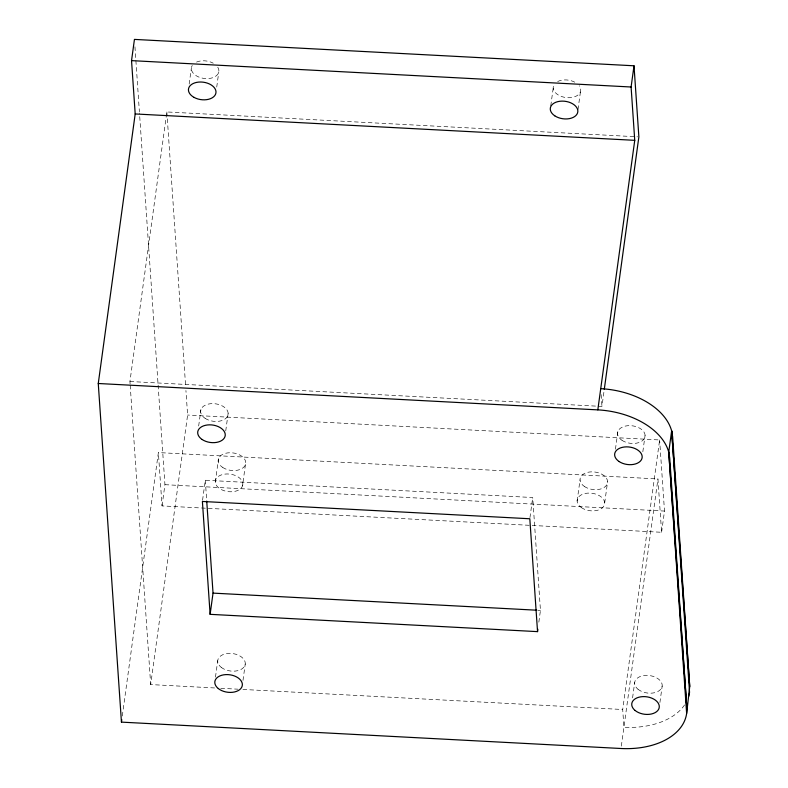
<?xml version="1.0" encoding="UTF-8"?>
<svg xmlns="http://www.w3.org/2000/svg" width="788" height="788" viewBox="0 0 788 788"><rect width="100%" height="100%" fill="white"/><g stroke="black" fill="none" stroke-linecap="round" stroke-linejoin="round"><path stroke-width="0.59" stroke-dasharray="3.94 2.96" d="M130.099 383.953L129.931 381.5L166.859 111.955L637.64 136.826M189.159 84.129L191.425 67.62M122.288 716.026L158.378 452.578L657.941 478.956L661.595 532.284L162.032 505.906L158.378 452.578M216.73 87.104L218.828 71.777M162.032 505.906L164.938 484.679L139.486 112.999M214.602 687.954L150.685 684.575L187.613 415.03L185.929 390.493M198.665 426.032L200.93 409.524M202.555 500.281L205.304 480.237L532.718 497.533L540.45 610.404L538.834 622.195M215.291 482.148L218.512 458.646M225.732 430.947L228.156 413.257M215.469 677.148L217.724 660.649M242.517 485.881A13.859 8.796 7.8 0 0 224.905 474.1A13.859 8.796 7.8 0 0 219.754 488.649A13.859 8.796 7.8 0 0 242.517 485.881L245.738 462.379M242.99 680.418L245.255 663.91M550.763 105.848L553.511 85.803A13.859 8.796 7.8 0 0 568.778 97.732A13.859 8.796 7.8 0 0 579.19 85.715M577.998 109.581L580.746 89.537M529.969 517.578L532.718 497.533M577.121 501.06L580.037 479.833M129.931 381.5L601.953 406.431L604.12 390.572M604.692 502.911L607.597 481.685M615.438 449.239L617.861 431.548M642.831 451.79L645.086 435.281M684.575 704.915A69.305 43.99 7.8 0 1 623.919 727.285L622.707 709.505L659.625 439.96L187.613 415.03M621.338 746.147L657.941 478.956M632.577 697.882L634.675 682.556M661.595 532.284L664.501 511.067L659.625 439.96M659.911 702.551L662.176 686.043M164.938 484.679L664.501 511.067M537.997 610.276L540.45 610.404M220.748 688.279L237.966 689.185M242.881 689.441L622.707 709.505M601.136 394.581L601.953 406.431M205.304 480.237L206.643 499.868M166.859 111.955L185.594 385.578M134.945 46.758L139.397 111.778M130.187 385.184L150.685 684.575M557.648 81.538A13.859 8.796 7.8 0 1 575.358 82.474M217.744 67.167A13.859 8.796 7.8 0 1 205.422 78.573A13.859 8.796 7.8 0 1 192.282 65.443M196.498 62.094A13.859 8.796 7.8 0 1 213.282 63.227M638.004 689.244A13.859 8.796 7.8 0 0 661.447 688.249A13.859 8.796 7.8 0 0 645.815 675.395A13.859 8.796 7.8 0 0 638.004 689.244M622.008 440.325A13.859 8.796 7.8 0 0 644.781 437.557A13.859 8.796 7.8 0 0 627.169 425.776A13.859 8.796 7.8 0 0 622.008 440.325M205.077 418.3A13.859 8.796 7.8 0 0 227.85 415.532A13.859 8.796 7.8 0 0 210.238 403.761A13.859 8.796 7.8 0 0 205.077 418.3M221.192 667.318A13.859 8.796 7.8 0 0 244.576 666.126A13.859 8.796 7.8 0 0 228.707 653.39A13.859 8.796 7.8 0 0 221.192 667.318M222.659 467.422A13.859 8.796 7.8 0 0 245.432 464.654A13.859 8.796 7.8 0 0 227.821 452.883A13.859 8.796 7.8 0 0 222.659 467.422M584.282 486.383A13.859 8.796 7.8 0 0 607.203 483.95A13.859 8.796 7.8 0 0 589.956 471.953A13.859 8.796 7.8 0 0 584.282 486.383M581.377 507.6A13.859 8.796 7.8 0 0 604.298 505.177A13.859 8.796 7.8 0 0 587.05 493.18A13.859 8.796 7.8 0 0 581.377 507.6"/><path stroke-width="1.18" d="M600.732 388.661A69.305 43.99 7.8 0 1 671.642 430.898L668.736 452.125L669.721 457.956L686.831 707.703L686.634 713.475A69.305 43.99 7.8 0 1 621.013 748.501L121.45 722.123L98.264 383.5L135.191 113.955L131.537 60.627L134.443 39.4L634.005 65.788L638.871 136.885L604.288 389.361M688.545 696.75A69.305 43.99 7.8 0 0 689.549 692.248L671.642 430.898L672.637 436.729L689.736 686.476L686.634 713.475L668.736 452.125A69.305 43.99 7.8 0 0 597.826 409.878L98.264 383.5M121.45 722.123L121.785 719.68M537.869 629.267L537.544 631.631L210.12 614.335L213.036 593.118L206.732 501.099M597.826 409.878L634.744 140.333L631.099 87.005L634.005 65.788M131.537 60.627L631.099 87.005M135.191 113.955L634.744 140.333M213.036 593.118L536.766 610.207M671.642 430.898L689.736 686.476M668.736 452.125L686.831 707.703M537.544 631.631L529.812 518.76L202.398 501.464L210.12 614.335M218.286 688.545A13.859 8.796 7.8 0 0 241.67 687.343A13.859 8.796 7.8 0 0 225.801 674.607A13.859 8.796 7.8 0 0 218.286 688.545M202.171 439.527A13.859 8.796 7.8 0 0 224.935 436.759A13.859 8.796 7.8 0 0 207.323 424.978A13.859 8.796 7.8 0 0 202.171 439.527M619.102 461.541A13.859 8.796 7.8 0 0 641.865 458.774A13.859 8.796 7.8 0 0 624.254 447.003A13.859 8.796 7.8 0 0 619.102 461.541M635.098 710.471A13.859 8.796 7.8 0 0 658.541 709.466A13.859 8.796 7.8 0 0 642.9 696.622A13.859 8.796 7.8 0 0 635.098 710.471M554.752 115.806A13.859 8.796 7.8 0 0 577.525 113.039A13.859 8.796 7.8 0 0 559.913 101.258A13.859 8.796 7.8 0 0 554.752 115.806M194.065 97.397A13.859 8.796 7.8 0 0 215.922 93.004A13.859 8.796 7.8 0 0 196.675 82.376A13.859 8.796 7.8 0 0 194.065 97.397"/></g></svg>
